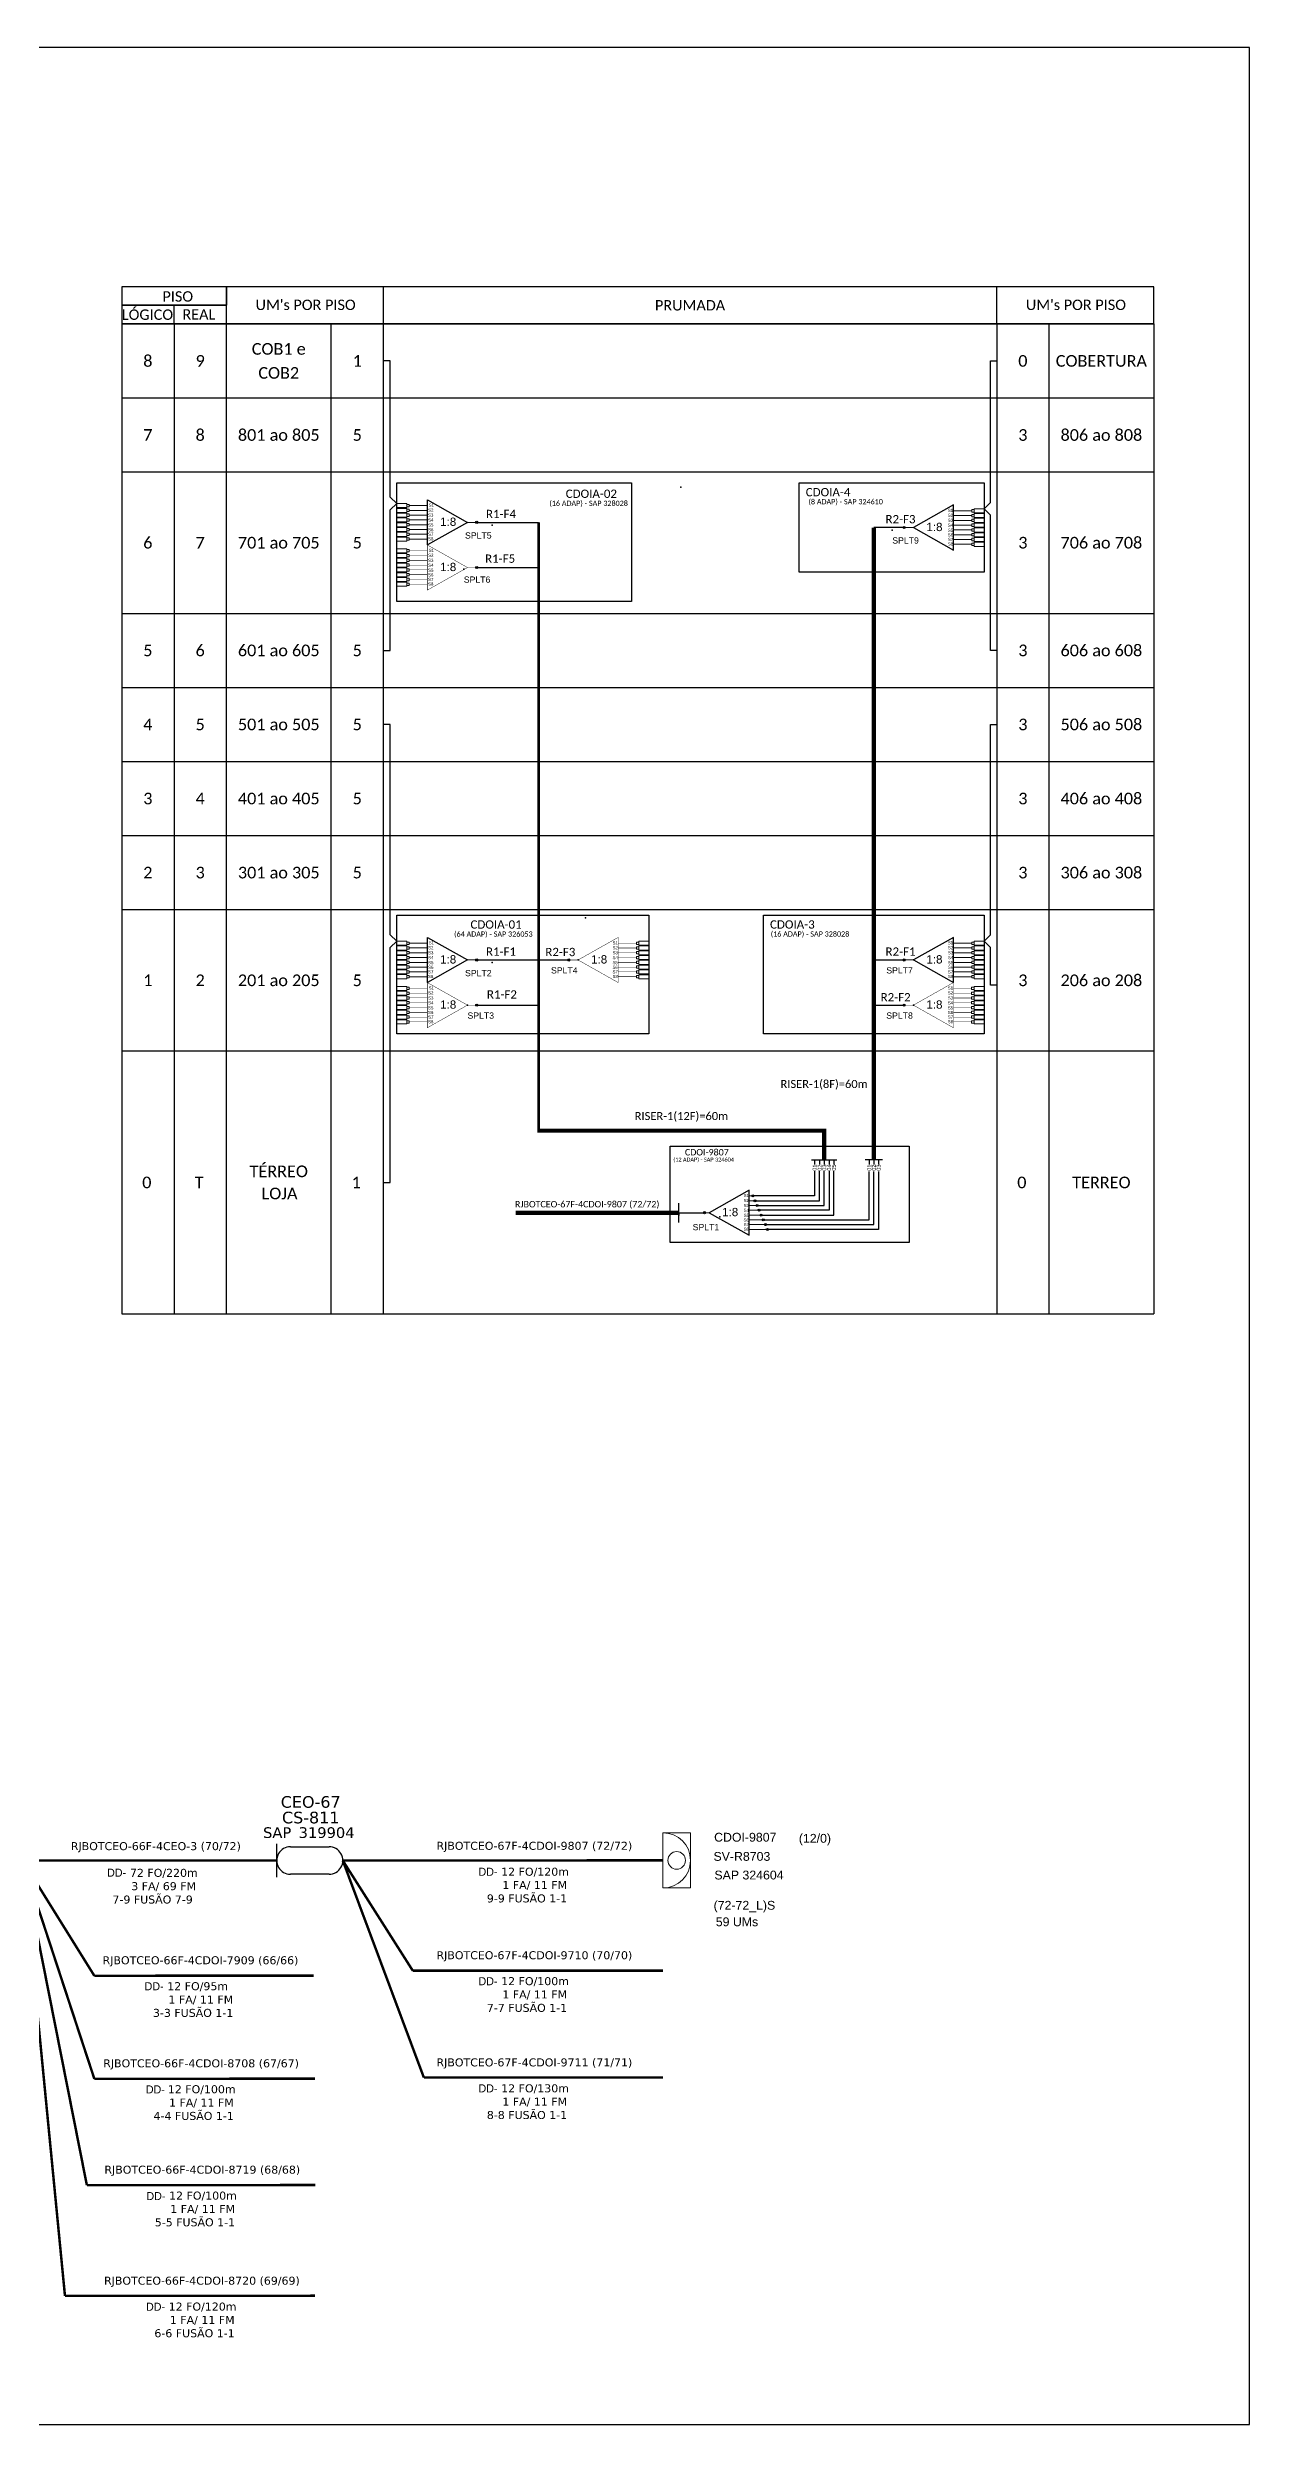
# Model space of a CAD drawing. Header units: millimetres. Extents: x 95 to 933, y 47 to 641.
# Drawn here: x 633 to 933, y 47 to 641 of the extents above; entities that cross this region are included whole.
import ezdxf
from ezdxf.enums import TextEntityAlignment as Align

# ---------------------------------------------------------------- set-up
doc = ezdxf.new("R2010")
doc.units = ezdxf.units.MM
doc.linetypes.add('DASHED', pattern=[0.75, 0.5, -0.25])
doc.layers.add("20.0-LEGENDA DOS CDO'S", color=1, linetype='Continuous', lineweight=0)
doc.layers.add('20.1-CDO_INTERIOR', color=1, linetype='Continuous', lineweight=0)
for name, color, linetype in [('20.4-CEOS', 1, 'Continuous'), ('CAP a instalar', 1, 'Continuous'), ('CD a instalar', 1, 'Continuous'), ('CEOS', 1, 'Continuous')]:
    doc.layers.add(name, color=color, linetype=linetype)
doc.styles.add('ARIAL', font='arial.ttf')
doc.styles.add('siredit', font='verdana.ttf')
doc.styles.add('WMF-Calibri0', font='calibri.ttf')
doc.linetypes.add('RESERVA', pattern='A,0.5,-0.15,["RESERVA",Standard,S=0.18,R=0,X=0,Y=-0.1],-1.3', length=1.95)

# ---------------------------------------------------------------- blocks, each defined once
blk = doc.blocks.new('SPLITTER_')
blk.add_point((0, 0))
at = {"style": 'ARIAL', "flags": 4}
blk.add_attdef('SPLT', (0, -3.26), '', height=1.5, dxfattribs=at)
blk = doc.blocks.new('A$C415C251F')
at = {"color": 3}
blk.add_point((0, 0), dxfattribs=at)
blk = doc.blocks.new('LEG_CDOIA8_C-SPLT_DIR')
at = {"color": 3}
blk.add_blockref('A$C415C251F', (0, 0), dxfattribs=at)
at = {"color": 1, "style": 'WMF-Calibri0', "flags": 4}
blk.add_attdef('CDO', (-26.84, -2.61), '', height=2, dxfattribs=at)
blk.add_attdef('MODELO', text='', height=1.5, dxfattribs=at).set_placement((-22.23, -4.54), align=Align.CENTER)
at = {"style": 'ARIAL', "flags": 4}
blk.add_attdef('SPLITAGEM', text='', height=1.5, dxfattribs=at).set_placement((-18.36, -12.59), align=Align.CENTER)
blk = doc.blocks.new('SPLT_1-8_SC-APC_ESQ')
at = {"color": 3, "lineweight": 0}
for points in [[(2.41, -3.02), (0, -3.02)], [(2.41, -4), (0, -4)], [(2.41, -4.17), (0, -4.17)], [(2.41, -5.16), (0, -5.16)], [(2.41, -5.32), (0, -5.32)], [(2.41, -3.02), (2.41, -4)], [(2.41, -4.17), (2.41, -5.16)], [(2.41, -5.32), (2.41, -6.31)], [(2.99, -3.51), (7.37, -3.51)], [(7.37, -4.66), (2.99, -4.66)], [(2.41, -6.31), (0, -6.31)], [(2.41, -6.48), (0, -6.48)], [(2.41, -7.46), (0, -7.46)], [(2.41, -7.63), (0, -7.63)], [(2.41, -8.62), (0, -8.62)], [(2.41, -8.78), (0, -8.78)], [(2.41, -9.77), (0, -9.77)], [(2.41, -9.94), (0, -9.94)], [(2.41, -10.92), (0, -10.92)], [(2.41, -11.09), (0, -11.09)], [(2.41, -6.48), (2.41, -7.46)], [(2.41, -7.63), (2.41, -8.62)], [(2.41, -8.78), (2.41, -9.77)], [(2.41, -9.94), (2.41, -10.92)], [(2.41, -11.09), (2.41, -12.08)], [(7.37, -5.82), (2.99, -5.82)], [(7.37, -6.97), (2.99, -6.97)], [(7.37, -8.12), (2.99, -8.12)], [(7.37, -9.28), (2.99, -9.28)], [(7.37, -10.43), (2.99, -10.43)], [(2.41, -12.08), (0, -12.08)], [(7.37, -11.58), (2.99, -11.58)]]:
    blk.add_lwpolyline(points, dxfattribs=at)
for points in [[(2.99, -3.22), (2.41, -3.22), (2.41, -3.8), (2.99, -3.8)], [(2.99, -4.38), (2.41, -4.38), (2.41, -4.95), (2.99, -4.95)], [(2.99, -5.53), (2.41, -5.53), (2.41, -6.1), (2.99, -6.1)], [(2.99, -6.68), (2.41, -6.68), (2.41, -7.26), (2.99, -7.26)], [(2.99, -7.84), (2.41, -7.84), (2.41, -8.41), (2.99, -8.41)], [(2.99, -8.99), (2.41, -8.99), (2.41, -9.56), (2.99, -9.56)], [(2.99, -10.14), (2.41, -10.14), (2.41, -10.72), (2.99, -10.72)], [(2.99, -11.3), (2.41, -11.3), (2.41, -11.87), (2.99, -11.87)]]:
    blk.add_lwpolyline(points, close=True, dxfattribs=at)
at = {"color": 1}
blk.add_lwpolyline([(7.37, -2.1), (17.04, -7.55), (7.37, -13), (7.37, -2.1)], dxfattribs=at)
at = {"color": 1, "lineweight": 0}
blk.add_lwpolyline([(17.04, -7.55), (19.26, -7.55)], dxfattribs=at)
at = {"color": 1, "style": 'ARIAL'}
for s, height, p in [('S3', 0.75, (7.55, -6.18)), ('S2', 0.75, (7.56, -4.97)), ('S1', 0.75, (7.7, -3.78)), ('S5', 0.75, (7.55, -8.57)), ('S4', 0.75, (7.55, -7.36)), ('S6', 0.75, (7.55, -9.69)), ('S7', 0.75, (7.55, -10.78)), ('S8', 0.75, (7.55, -11.9)), ('1:8', 2, (10.45, -8.4))]:
    blk.add_text(s, height=height, dxfattribs=at).set_placement(p)
blk = doc.blocks.new('SPLT_1-8_SC-APC')
at = {"color": 1}
blk.add_lwpolyline([(-7.37, -2.1), (-17.04, -7.55), (-7.37, -13), (-7.37, -2.1)], dxfattribs=at)
at = {"color": 3, "lineweight": 0}
for points in [[(-2.99, -3.51), (-7.37, -3.51)], [(-7.37, -4.66), (-2.99, -4.66)], [(-2.41, -3.02), (-2.41, -4)], [(-2.41, -3.02), (0, -3.02)], [(-2.41, -4), (0, -4)], [(-2.41, -4.17), (-2.41, -5.16)], [(-2.41, -4.17), (0, -4.17)], [(-2.41, -5.16), (0, -5.16)], [(-2.41, -5.32), (-2.41, -6.31)], [(-2.41, -5.32), (0, -5.32)], [(-7.37, -5.82), (-2.99, -5.82)], [(-7.37, -6.97), (-2.99, -6.97)], [(-7.37, -8.12), (-2.99, -8.12)], [(-7.37, -9.28), (-2.99, -9.28)], [(-7.37, -10.43), (-2.99, -10.43)], [(-2.41, -6.31), (0, -6.31)], [(-2.41, -6.48), (-2.41, -7.46)], [(-2.41, -6.48), (0, -6.48)], [(-2.41, -7.46), (0, -7.46)], [(-2.41, -7.63), (-2.41, -8.62)], [(-2.41, -7.63), (0, -7.63)], [(-2.41, -8.62), (0, -8.62)], [(-2.41, -8.78), (-2.41, -9.77)], [(-2.41, -8.78), (0, -8.78)], [(-2.41, -9.77), (0, -9.77)], [(-2.41, -9.94), (-2.41, -10.92)], [(-2.41, -9.94), (0, -9.94)], [(-2.41, -10.92), (0, -10.92)], [(-2.41, -11.09), (-2.41, -12.08)], [(-2.41, -11.09), (0, -11.09)], [(-7.37, -11.58), (-2.99, -11.58)], [(-2.41, -12.08), (0, -12.08)]]:
    blk.add_lwpolyline(points, dxfattribs=at)
for points in [[(-2.99, -3.22), (-2.41, -3.22), (-2.41, -3.8), (-2.99, -3.8)], [(-2.99, -4.38), (-2.41, -4.38), (-2.41, -4.95), (-2.99, -4.95)], [(-2.99, -5.53), (-2.41, -5.53), (-2.41, -6.1), (-2.99, -6.1)], [(-2.99, -6.68), (-2.41, -6.68), (-2.41, -7.26), (-2.99, -7.26)], [(-2.99, -7.84), (-2.41, -7.84), (-2.41, -8.41), (-2.99, -8.41)], [(-2.99, -8.99), (-2.41, -8.99), (-2.41, -9.56), (-2.99, -9.56)], [(-2.99, -10.14), (-2.41, -10.14), (-2.41, -10.72), (-2.99, -10.72)], [(-2.99, -11.3), (-2.41, -11.3), (-2.41, -11.87), (-2.99, -11.87)]]:
    blk.add_lwpolyline(points, close=True, dxfattribs=at)
at = {"color": 1, "lineweight": 0}
blk.add_lwpolyline([(-17.04, -7.55), (-19.26, -7.55)], dxfattribs=at)
at = {"color": 1, "style": 'ARIAL'}
for s, height, p in [('S1', 0.75, (-8.74, -3.78)), ('S2', 0.75, (-8.74, -4.97)), ('S3', 0.75, (-8.74, -6.18)), ('1:8', 2, (-13.91, -8.4)), ('S4', 0.75, (-8.74, -7.36)), ('S5', 0.75, (-8.74, -8.57)), ('S6', 0.75, (-8.74, -9.69)), ('S7', 0.75, (-8.74, -10.78)), ('S8', 0.75, (-8.74, -11.9))]:
    blk.add_text(s, height=height, dxfattribs=at).set_placement(p)
blk = doc.blocks.new('SPLT_1-8_SC-APC PLANEJADO')
at = {"color": 30, "linetype": 'DASHED', "ltscale": 2.5, "const_width": 0.1}
blk.add_lwpolyline([(4942.78, -604.33), (4933.11, -609.78), (4942.78, -615.23), (4942.78, -604.33)], dxfattribs=at)
at = {"color": 30, "linetype": 'DASHED', "lineweight": 0, "ltscale": 2.5, "const_width": 0.1}
for points in [[(4947.15, -605.74), (4942.78, -605.74)], [(4942.78, -606.89), (4947.15, -606.89)], [(4933.11, -609.78), (4930.89, -609.78)], [(4942.78, -608.05), (4947.15, -608.05)], [(4942.78, -609.2), (4947.15, -609.2)], [(4942.78, -610.35), (4947.15, -610.35)], [(4942.78, -611.51), (4947.15, -611.51)], [(4942.78, -612.66), (4947.15, -612.66)], [(4942.78, -613.81), (4947.15, -613.81)]]:
    blk.add_lwpolyline(points, dxfattribs=at)
at = {"color": 3, "lineweight": 0}
for points in [[(4947.15, -605.46), (4947.73, -605.46), (4947.73, -606.03), (4947.15, -606.03)], [(4947.15, -606.61), (4947.73, -606.61), (4947.73, -607.18), (4947.15, -607.18)], [(4947.15, -607.76), (4947.73, -607.76), (4947.73, -608.33), (4947.15, -608.33)], [(4947.15, -608.91), (4947.73, -608.91), (4947.73, -609.49), (4947.15, -609.49)], [(4947.15, -610.07), (4947.73, -610.07), (4947.73, -610.64), (4947.15, -610.64)], [(4947.15, -611.22), (4947.73, -611.22), (4947.73, -611.79), (4947.15, -611.79)], [(4947.15, -612.37), (4947.73, -612.37), (4947.73, -612.95), (4947.15, -612.95)], [(4947.15, -613.53), (4947.73, -613.53), (4947.73, -614.1), (4947.15, -614.1)]]:
    blk.add_lwpolyline(points, close=True, dxfattribs=at)
for points in [[(4947.73, -605.25), (4947.73, -606.23)], [(4947.73, -605.25), (4950.15, -605.25)], [(4947.73, -606.23), (4950.15, -606.23)], [(4947.73, -606.4), (4947.73, -607.39)], [(4947.73, -606.4), (4950.15, -606.4)], [(4947.73, -607.39), (4950.15, -607.39)], [(4947.73, -607.55), (4947.73, -608.54)], [(4947.73, -607.55), (4950.15, -607.55)], [(4947.73, -608.54), (4950.15, -608.54)], [(4947.73, -608.71), (4947.73, -609.69)], [(4947.73, -608.71), (4950.15, -608.71)], [(4947.73, -609.69), (4950.15, -609.69)], [(4947.73, -609.86), (4947.73, -610.85)], [(4947.73, -609.86), (4950.15, -609.86)], [(4947.73, -610.85), (4950.15, -610.85)], [(4947.73, -611.01), (4947.73, -612)], [(4947.73, -611.01), (4950.15, -611.01)], [(4947.73, -612), (4950.15, -612)], [(4947.73, -612.17), (4947.73, -613.15)], [(4947.73, -612.17), (4950.15, -612.17)], [(4947.73, -613.15), (4950.15, -613.15)], [(4947.73, -613.32), (4947.73, -614.31)], [(4947.73, -613.32), (4950.15, -613.32)], [(4947.73, -614.31), (4950.15, -614.31)]]:
    blk.add_lwpolyline(points, dxfattribs=at)
at = {"color": 30, "style": 'ARIAL'}
for s, height, p in [('S1', 0.75, (4941.41, -606.01)), ('S2', 0.75, (4941.41, -607.2)), ('1:8', 2, (4936.24, -610.63)), ('S3', 0.75, (4941.41, -608.41)), ('S4', 0.75, (4941.41, -609.59)), ('S5', 0.75, (4941.41, -610.8)), ('S6', 0.75, (4941.41, -611.92)), ('S7', 0.75, (4941.41, -613.02)), ('S8', 0.75, (4941.41, -614.13))]:
    blk.add_text(s, height=height, dxfattribs=at).set_placement(p)
blk = doc.blocks.new('SPLT_1-8_SC-APC PLANEJADO ESQ.')
at = {"color": 3, "lineweight": 0}
for points in [[(4928.02, -633.89), (4925.61, -633.89)], [(4928.02, -634.87), (4925.61, -634.87)], [(4928.02, -635.04), (4925.61, -635.04)], [(4928.02, -633.89), (4928.02, -634.87)], [(4928.02, -635.04), (4928.02, -636.02)], [(4928.02, -636.02), (4925.61, -636.02)], [(4928.02, -636.19), (4925.61, -636.19)], [(4928.02, -637.18), (4925.61, -637.18)], [(4928.02, -637.34), (4925.61, -637.34)], [(4928.02, -638.33), (4925.61, -638.33)], [(4928.02, -638.5), (4925.61, -638.5)], [(4928.02, -639.48), (4925.61, -639.48)], [(4928.02, -639.65), (4925.61, -639.65)], [(4928.02, -640.64), (4925.61, -640.64)], [(4928.02, -640.8), (4925.61, -640.8)], [(4928.02, -636.19), (4928.02, -637.18)], [(4928.02, -637.34), (4928.02, -638.33)], [(4928.02, -638.5), (4928.02, -639.48)], [(4928.02, -639.65), (4928.02, -640.64)], [(4928.02, -640.8), (4928.02, -641.79)], [(4928.02, -641.79), (4925.61, -641.79)], [(4928.02, -641.96), (4925.61, -641.96)], [(4928.02, -642.94), (4925.61, -642.94)], [(4928.02, -641.96), (4928.02, -642.94)]]:
    blk.add_lwpolyline(points, dxfattribs=at)
for points in [[(4928.6, -634.09), (4928.02, -634.09), (4928.02, -634.66), (4928.6, -634.66)], [(4928.6, -635.25), (4928.02, -635.25), (4928.02, -635.82), (4928.6, -635.82)], [(4928.6, -636.4), (4928.02, -636.4), (4928.02, -636.97), (4928.6, -636.97)], [(4928.6, -637.55), (4928.02, -637.55), (4928.02, -638.12), (4928.6, -638.12)], [(4928.6, -638.7), (4928.02, -638.7), (4928.02, -639.28), (4928.6, -639.28)], [(4928.6, -639.86), (4928.02, -639.86), (4928.02, -640.43), (4928.6, -640.43)], [(4928.6, -641.01), (4928.02, -641.01), (4928.02, -641.58), (4928.6, -641.58)], [(4928.6, -642.16), (4928.02, -642.16), (4928.02, -642.74), (4928.6, -642.74)]]:
    blk.add_lwpolyline(points, close=True, dxfattribs=at)
at = {"color": 30, "linetype": 'DASHED', "lineweight": 0, "ltscale": 2.5, "const_width": 0.1}
for points in [[(4928.6, -634.38), (4932.98, -634.38)], [(4932.98, -635.53), (4928.6, -635.53)], [(4932.98, -636.68), (4928.6, -636.68)], [(4932.98, -637.84), (4928.6, -637.84)], [(4932.98, -638.99), (4928.6, -638.99)], [(4932.98, -640.14), (4928.6, -640.14)], [(4932.98, -641.3), (4928.6, -641.3)], [(4942.65, -638.41), (4944.87, -638.41)], [(4932.98, -642.45), (4928.6, -642.45)]]:
    blk.add_lwpolyline(points, dxfattribs=at)
at = {"color": 30, "linetype": 'DASHED', "ltscale": 2.5, "const_width": 0.1}
blk.add_lwpolyline([(4932.98, -632.97), (4942.65, -638.41), (4932.98, -643.86), (4932.98, -632.97)], dxfattribs=at)
at = {"color": 30, "style": 'ARIAL'}
for s, height, p in [('S2', 0.75, (4933.17, -635.83)), ('S1', 0.75, (4933.31, -634.65)), ('S5', 0.75, (4933.16, -639.43)), ('S3', 0.75, (4933.16, -637.05)), ('S4', 0.75, (4933.17, -638.22)), ('S6', 0.75, (4933.16, -640.55)), ('S7', 0.75, (4933.16, -641.65)), ('1:8', 2, (4936.06, -639.27)), ('S8', 0.75, (4933.16, -642.77))]:
    blk.add_text(s, height=height, dxfattribs=at).set_placement(p)
blk = doc.blocks.new('CDOI_INT')
at = {"layer": '20.1-CDO_INTERIOR', "color": 0, "lineweight": 18}
blk.add_lwpolyline([(4.25, -4.25), (4.25, 4.25), (0, 4.25), (0, -4.25)], close=True, dxfattribs=at)
blk.add_circle((2.12, 0), 1.36, dxfattribs=at)
blk.add_arc((0, 0), 4.25, 270, 90, dxfattribs=at)
at = {"layer": "20.0-LEGENDA DOS CDO'S", "color": 0, "style": 'ARIAL'}
for tag, p in [('CDO_N', (-0.08, 10.38)), ('SPLITER_1', (21.18, 10.38)), ('SAP', (-0.08, 6.23)), ('SURVEY', (-0.08, 8.2)), ('SPLITER_2', (21.19, 8.68)), ('1:XX', (5.94, -2.22)), ('UMS', (5.94, -4.24))]:
    blk.add_attdef(tag, p, '', height=1.36, dxfattribs=at)
blk.add_attdef('FIBRAS_UTILIZADAS', text='', height=1.36, dxfattribs=at).set_placement((15.34, 10.38), align=Align.CENTER)

msp = doc.modelspace()

# ---------------------------------------------------------------- hatches: boundary and pattern name
h = msp.add_hatch(color=3)
h.dxf.hatch_style = 1
edge = h.paths.add_edge_path()
edge.add_arc((740.34, 522.51), 0.266, 0, 360)
h = msp.add_hatch(color=3)
h.dxf.hatch_style = 1
edge = h.paths.add_edge_path()
edge.add_arc((847.16, 521.21), 0.266, 0, 360)
h = msp.add_hatch(color=3)
h.dxf.hatch_style = 1
edge = h.paths.add_edge_path()
edge.add_arc((740.34, 511.21), 0.266, 0, 360)
h = msp.add_hatch(color=3)
h.dxf.hatch_style = 1
edge = h.paths.add_edge_path()
edge.add_arc((740.34, 413.15), 0.266, 0, 360)
h = msp.add_hatch(color=3)
h.dxf.hatch_style = 1
edge = h.paths.add_edge_path()
edge.add_arc((763.37, 413.15), 0.266, 0, 360)
h = msp.add_hatch(color=3)
h.dxf.hatch_style = 1
edge = h.paths.add_edge_path()
edge.add_arc((847.16, 413.15), 0.266, 0, 360)
h = msp.add_hatch(color=3)
h.dxf.hatch_style = 1
edge = h.paths.add_edge_path()
edge.add_arc((847.16, 413.15), 0.266, 0, 360)
h = msp.add_hatch(color=3)
h.dxf.hatch_style = 1
edge = h.paths.add_edge_path()
edge.add_arc((740.34, 401.85), 0.266, 0, 360)
h = msp.add_hatch(color=3)
h.dxf.hatch_style = 1
edge = h.paths.add_edge_path()
edge.add_arc((847.16, 401.85), 0.266, 0, 360)
h = msp.add_hatch(color=3)
h.dxf.hatch_style = 1
edge = h.paths.add_edge_path()
edge.add_arc((809.37, 354.17), 0.251, 0, 360)
h = msp.add_hatch(color=3)
h.dxf.hatch_style = 1
edge = h.paths.add_edge_path()
edge.add_arc((809.88, 352.98), 0.251, 0, 360)
h = msp.add_hatch(color=3)
h.dxf.hatch_style = 1
edge = h.paths.add_edge_path()
edge.add_arc((810.4, 351.78), 0.251, 0, 360)
h = msp.add_hatch(color=3)
h.dxf.hatch_style = 1
edge = h.paths.add_edge_path()
edge.add_arc((810.92, 350.59), 0.251, 0, 360)
h = msp.add_hatch(color=3)
h.dxf.hatch_style = 1
edge = h.paths.add_edge_path()
edge.add_arc((797.28, 349.99), 0.266, 0, 360)
h = msp.add_hatch(color=3)
h.dxf.hatch_style = 1
edge = h.paths.add_edge_path()
edge.add_arc((811.44, 349.39), 0.251, 0, 360)
h = msp.add_hatch(color=3)
h.dxf.hatch_style = 1
edge = h.paths.add_edge_path()
edge.add_arc((811.96, 348.2), 0.251, 0, 360)
h = msp.add_hatch(color=3)
h.dxf.hatch_style = 1
edge = h.paths.add_edge_path()
edge.add_arc((812.48, 347), 0.251, 0, 360)
h = msp.add_hatch(color=3)
h.dxf.hatch_style = 1
edge = h.paths.add_edge_path()
edge.add_arc((812.99, 345.81), 0.251, 0, 360)

# ---------------------------------------------------------------- linework, layer by layer
for p, q in [((651.63, 572.1), (651.63, 324.71)), ((677.79, 572.1), (870.28, 572.1)), ((651.63, 390.4), (909.52, 390.4)), ((651.63, 324.71), (909.52, 324.71))]:
    msp.add_line(p, q)
at = {"color": 6}
msp.add_line((839.58, 413.15), (847.16, 413.15), dxfattribs=at)
for points in [[(94.87, 47.16), (933.44, 47.16), (933.44, 641.16), (94.87, 641.16), (94.87, 47.16)], [(664.71, 572.1), (664.71, 576.75)], [(677.79, 572.1), (909.52, 572.1), (909.52, 581.4), (677.79, 581.4), (677.79, 581.4), (677.79, 576.75)], [(717.04, 572.1), (717.04, 581.4)], [(870.28, 572.1), (870.28, 581.4)], [(651.63, 572.1), (909.52, 572.1)], [(651.63, 572.1), (909.52, 572.1)], [(909.52, 572.1), (651.63, 572.1)], [(909.52, 572.1), (651.63, 572.1)], [(651.63, 572.1), (909.52, 572.1)], [(651.63, 572.1), (909.52, 572.1)], [(664.71, 572.1), (664.71, 324.71)], [(677.79, 324.71), (677.79, 572.1)], [(703.96, 324.71), (703.96, 572.1)], [(717.04, 324.71), (717.04, 572.1)], [(870.28, 572.1), (870.28, 324.71)], [(883.36, 324.71), (883.36, 572.1)], [(909.52, 572.1), (909.52, 324.71)], [(651.63, 553.59), (909.52, 553.59)], [(651.63, 535.09), (909.52, 535.09)], [(651.63, 535.09), (909.52, 535.09)], [(651.63, 535.09), (909.52, 535.09)], [(651.63, 535.09), (909.52, 535.09)], [(651.63, 499.76), (909.52, 499.76)], [(651.63, 481.25), (909.52, 481.25)], [(651.63, 462.74), (909.52, 462.74)], [(651.63, 444.24), (909.52, 444.24)], [(651.63, 425.73), (909.52, 425.73)], [(790.88, 349.99), (790.88, 349.29)]]:
    msp.add_lwpolyline(points)
at = {"color": 0}
for points in [[(651.63, 576.75), (677.79, 576.75), (677.79, 581.4), (651.63, 581.4)], [(651.63, 572.1), (677.79, 572.1), (677.79, 576.75), (651.63, 576.75)]]:
    msp.add_lwpolyline(points, close=True, dxfattribs=at)
at = {"color": 3}
for points in [[(717.04, 490.5), (718.75, 490.5), (718.75, 525.64), (720.37, 527.2), (718.75, 528.76), (718.74, 562.85), (717.03, 562.85)], [(870.46, 490.5), (868.75, 490.5), (868.75, 524.34), (867.13, 525.9), (868.75, 527.47), (868.75, 562.85), (870.28, 562.85)], [(717.04, 357.55), (718.75, 357.55), (718.75, 416.28), (720.37, 417.84), (718.75, 419.41), (718.74, 472), (717.03, 471.99)], [(870.28, 406.87), (868.75, 406.87), (868.75, 416.28), (867.13, 417.84), (868.75, 419.41), (868.76, 472), (870.47, 471.99)], [(790.88, 349.99), (797.28, 349.99), (797.28, 349.99)]]:
    msp.add_lwpolyline(points, dxfattribs=at)
at = {"color": 1}
for points in [[(720.37, 532.37), (778.99, 532.37), (778.99, 502.72), (720.37, 502.72)], [(820.96, 532.37), (867.13, 532.37), (867.13, 510.02), (820.96, 510.02)], [(720.37, 424.33), (783.34, 424.33), (783.34, 394.69), (720.37, 394.69)], [(812.04, 424.33), (867.13, 424.33), (867.13, 394.69), (812.04, 394.69)], [(788.66, 366.63), (848.37, 366.63), (848.37, 342.52), (788.66, 342.52)]]:
    msp.add_lwpolyline(points, close=True, dxfattribs=at)
at = {"color": 5}
msp.add_lwpolyline([(827.17, 363.16, 1.04, 1.04, 0), (827.17, 370.48, 1.04, 1.04, 0), (755.8, 370.48, 0.691, 0.691, 0), (755.8, 522.51, 0.691, 0.691, 0)], format="xyseb", dxfattribs=at)
for points in [[(740.34, 522.51), (755.8, 522.51)], [(740.34, 413.15), (755.8, 413.15)], [(824.01, 363.16), (830.34, 363.16)], [(824.79, 363.16), (824.79, 362.02)], [(828.38, 363.16), (828.38, 362.02)], [(824.79, 360.34), (824.79, 354.17), (809.37, 354.17)], [(828.38, 360.34), (828.38, 350.58), (810.4, 350.58)]]:
    msp.add_lwpolyline(points, dxfattribs=at)
at = {"color": 6, "const_width": 1.04}
msp.add_lwpolyline([(839.58, 363.16), (839.58, 521.21)], dxfattribs=at)
at = {"color": 6}
for points in [[(847.16, 521.21), (839.58, 521.21)], [(841.75, 363.16), (837.41, 363.16)], [(838.38, 363.16), (838.38, 362)], [(839.58, 363.16), (839.58, 362)], [(840.78, 363.16), (840.78, 362)], [(811.96, 348.2), (838.38, 348.2), (838.38, 360.31)], [(840.78, 360.31), (840.78, 345.8), (812.48, 345.8)]]:
    msp.add_lwpolyline(points, dxfattribs=at)
at = {"color": 8, "linetype": 'RESERVA', "ltscale": 3.5}
for points in [[(740.34, 511.21), (755.8, 511.21)], [(755.8, 413.15), (763.37, 413.15)], [(740.34, 401.85), (755.8, 401.85)], [(839.58, 401.85), (847.16, 401.85)], [(825.99, 363.16), (825.99, 362.02)], [(827.18, 363.16), (827.18, 362.02)], [(829.58, 363.16), (829.58, 362.02)], [(809.88, 352.98), (825.99, 352.98), (825.99, 360.34)], [(810.4, 351.78), (827.18, 351.78), (827.18, 360.34)], [(811.44, 349.39), (829.58, 349.38), (829.58, 360.34)], [(812.48, 347), (839.58, 347), (839.58, 360.31)]]:
    msp.add_lwpolyline(points, dxfattribs=at)
at = {"color": 1}
for points in [[(867.13, 394.69), (867.13, 394.69), (867.13, 394.69), (812.04, 394.69), (812.04, 421.13), (812.04, 421.13)], [(790.88, 347.5), (790.88, 352.39)], [(808.46, 355.64), (798.43, 349.99), (808.46, 344.34), (808.46, 355.64)]]:
    msp.add_lwpolyline(points, dxfattribs=at)
at = {"color": 1, "const_width": 1.04}
msp.add_lwpolyline([(750.07, 349.95), (790.88, 349.94)], dxfattribs=at)
at = {"color": 7, "lineweight": 0}
for points in [[(809.37, 354.17), (808.46, 354.17)], [(808.46, 352.98), (809.88, 352.98)], [(808.46, 351.78), (810.4, 351.78)], [(808.46, 350.59), (810.92, 350.59)], [(808.46, 349.39), (811.44, 349.39)], [(808.46, 348.2), (811.96, 348.2)], [(808.46, 347), (812.48, 347)], [(808.46, 345.81), (812.99, 345.81)]]:
    msp.add_lwpolyline(points, dxfattribs=at)
at = {"color": 1, "lineweight": 0}
msp.add_lwpolyline([(798.43, 349.99), (796.13, 349.99)], dxfattribs=at)
at = {"color": 3}
for centre, radius in [((740.34, 522.51), 0.266), ((847.16, 521.21), 0.266), ((740.34, 511.21), 0.266), ((740.34, 413.15), 0.266), ((763.37, 413.15), 0.266), ((847.16, 413.15), 0.266), ((847.16, 413.15), 0.266), ((740.34, 401.85), 0.266), ((847.16, 401.85), 0.266), ((809.37, 354.17), 0.251), ((809.88, 352.98), 0.251), ((810.4, 351.78), 0.251), ((810.92, 350.59), 0.251), ((797.28, 349.99), 0.266), ((811.44, 349.39), 0.251), ((811.96, 348.2), 0.251), ((812.48, 347), 0.251), ((812.99, 345.81), 0.251)]:
    msp.add_circle(centre, radius, dxfattribs=at)
at = {"layer": '20.4-CEOS', "color": 5}
for p, q in [((690.38, 183.95), (690.38, 192.24)), ((693.81, 191.53), (703.45, 191.53)), ((703.45, 184.66), (693.81, 184.66))]:
    msp.add_line(p, q, dxfattribs=at)
for centre, major_axis, start_param, end_param in [((693.81, 188.09), (2.43, 2.43), 0.785398, 3.926991), ((703.45, 188.09), (-2.43, 2.43), 2.356194, 5.497787)]:
    msp.add_ellipse(centre, major_axis=major_axis, ratio=1, start_param=start_param, end_param=end_param, dxfattribs=at)
at = {"layer": 'CAP a instalar', "color": 8, "ltscale": 7, "const_width": 0.622}
for points in [[(626.88, 188.09), (644.8, 159.29)], [(626.88, 188.09), (644.8, 133.54)], [(626.88, 188.09), (642.93, 106.96)], [(626.88, 188.09), (637.46, 79.3)], [(706.88, 188.09), (724.38, 160.55)], [(706.88, 188.09), (727.14, 133.85)], [(724.38, 160.55), (786.88, 160.58)], [(644.8, 159.29), (699.61, 159.32)], [(644.8, 133.54), (699.92, 133.57)], [(727.14, 133.85), (786.88, 133.88)], [(642.93, 106.96), (700.06, 106.99)], [(637.46, 79.3), (699.96, 79.33)]]:
    msp.add_lwpolyline(points, dxfattribs=at)
at = {"layer": 'CAP a instalar', "color": 7, "ltscale": 7, "const_width": 0.622}
msp.add_lwpolyline([(626.88, 188.09), (690.38, 188.09)], dxfattribs=at)
at = {"layer": 'CAP a instalar', "color": 1, "ltscale": 7, "const_width": 0.622}
msp.add_lwpolyline([(706.88, 188.09), (786.88, 188.13)], dxfattribs=at)

# ---------------------------------------------------------------- block references
at = {"color": 3}
ref = msp.add_blockref('LEG_CDOIA8_C-SPLT_DIR', (791.36, 531.32), dxfattribs=dict(at, xscale=1.036800000000085, yscale=1.036800000000085, zscale=1.036799999999822))
ref.add_attrib('CDO', 'CDOIA-02', (762.59, 528.62), dxfattribs={"color": 1, "height": 2.074, "style": 'WMF-Calibri0'})
ref.add_attrib('MODELO', '(16 ADAP) - SAP 328028', dxfattribs={"color": 1, "height": 1.296, "style": 'WMF-Calibri0'}).set_placement((768.31, 526.62), align=Align.CENTER)
for name, p, xscale, yscale, zscale in [('SPLT_1-8_SC-APC_ESQ', (720.37, 530.33), 1.036800000000085, 1.036800000000085, 1.0368), ('SPLT_1-8_SC-APC PLANEJADO ESQ.', (-4386.5, 1173.12), 1.036800000000084, 1.036800000000084, 1.036800000000084), ('SPLT_1-8_SC-APC_ESQ', (720.37, 420.97), 1.036800000000085, 1.036800000000085, 1.0368), ('SPLT_1-8_SC-APC PLANEJADO', (-4348.97, 1045.36), 1.036799999999857, 1.036800000000085, 1.036800000000084), ('SPLT_1-8_SC-APC PLANEJADO ESQ.', (-4386.5, 1063.76), 1.036800000000084, 1.036800000000084, 1.036800000000084), ('SPLT_1-8_SC-APC PLANEJADO', (-4265.19, 1034.07), 1.036799999999857, 1.036800000000085, 1.036800000000084)]:
    msp.add_blockref(name, p, dxfattribs=dict(xscale=xscale, yscale=yscale, zscale=zscale))
at = {"color": 3, "yscale": 1.036800000000085}
for p, xscale, zscale in [((867.13, 529.03), 1.036800000000085, 1.036799999999822), ((867.13, 420.97), 1.036799999999857, 1.036800000000084), ((867.13, 420.97), 1.036799999999857, 1.036799999999822)]:
    msp.add_blockref('SPLT_1-8_SC-APC', p, dxfattribs=dict(at, xscale=xscale, zscale=zscale))
ref = msp.add_blockref('SPLITTER_', (744.2, 521.83), dxfattribs=dict(xscale=-1.036800000000085, yscale=1.036800000000085, zscale=1.0368))
ref.add_attrib('SPLT', 'SPLT5', (737.43, 518.45), dxfattribs={"height": 1.555, "style": 'ARIAL'})
ref = msp.add_blockref('SPLITTER_', (844.19, 520.58), dxfattribs=dict(xscale=1.036800000000085, yscale=1.036800000000085, zscale=1.036799999999822))
ref.add_attrib('SPLT', 'SPLT9', (844.19, 517.2), dxfattribs={"height": 1.555, "style": 'ARIAL'})
ref = msp.add_blockref('SPLITTER_', (737.12, 510.8), dxfattribs=dict(xscale=1.036800000000084, yscale=1.036800000000084, zscale=1.036800000000084))
ref.add_attrib('SPLT', 'SPLT6', (737.12, 507.42), dxfattribs={"height": 1.555, "style": 'ARIAL'})
at = {"color": 3}
ref = msp.add_blockref('LEG_CDOIA8_C-SPLT_DIR', (767.56, 423.67), dxfattribs=dict(at, xscale=1.036800000000085, yscale=1.036800000000085, zscale=1.036799999999822))
ref.add_attrib('CDO', 'CDOIA-01', (738.79, 420.97), dxfattribs={"color": 1, "height": 2.074, "style": 'WMF-Calibri0'})
ref.add_attrib('MODELO', '(64 ADAP) - SAP 326053', dxfattribs={"color": 1, "height": 1.296, "style": 'WMF-Calibri0'}).set_placement((744.51, 418.97), align=Align.CENTER)
ref = msp.add_blockref('SPLITTER_', (744.2, 412.47), dxfattribs=dict(xscale=-1.036800000000085, yscale=1.036800000000085, zscale=1.0368))
ref.add_attrib('SPLT', 'SPLT2', (737.43, 409.09), dxfattribs={"height": 1.555, "style": 'ARIAL'})
ref = msp.add_blockref('SPLITTER_', (765.68, 413.15), dxfattribs=dict(xscale=-1.036799999999857, yscale=1.036800000000085, zscale=1.036800000000084))
ref.add_attrib('SPLT', 'SPLT4', (758.91, 409.77), dxfattribs={"height": 1.555, "style": 'ARIAL'})
ref = msp.add_blockref('SPLITTER_', (849.46, 413.15), dxfattribs=dict(xscale=-1.036799999999857, yscale=1.036800000000085, zscale=1.036800000000084))
ref.add_attrib('SPLT', 'SPLT7', (842.69, 409.77), dxfattribs={"height": 1.555, "style": 'ARIAL'})
ref = msp.add_blockref('SPLITTER_', (738.04, 401.85), dxfattribs=dict(xscale=1.036800000000084, yscale=1.036800000000084, zscale=1.036800000000084))
ref.add_attrib('SPLT', 'SPLT3', (738.04, 398.47), dxfattribs={"height": 1.555, "style": 'ARIAL'})
ref = msp.add_blockref('SPLITTER_', (849.46, 401.85), dxfattribs=dict(xscale=-1.036799999999857, yscale=1.036800000000085, zscale=1.036800000000084))
ref.add_attrib('SPLT', 'SPLT8', (842.69, 398.47), dxfattribs={"height": 1.555, "style": 'ARIAL'})
ref = msp.add_blockref('SPLITTER_', (801.08, 348.99), dxfattribs=dict(xscale=-1.036800000000385, yscale=1.036799999999207, zscale=1.03680000000015))
ref.add_attrib('SPLT', 'SPLT1', (794.31, 345.61), dxfattribs={"height": 1.555, "style": 'ARIAL'})
at = {"layer": 'CAP a instalar', "color": 1, "ltscale": 7}
ref = msp.add_blockref('CDOI_INT', (786.88, 188.13), dxfattribs=dict(at, xscale=1.620555006646706, yscale=1.620555006646706, zscale=1.620555006646706))
ref.add_attrib('CDO_N', 'CDOI-9807', (799.67, 192.81), dxfattribs={"layer": "20.0-LEGENDA DOS CDO'S", "color": 0, "height": 2.204, "style": 'ARIAL'})
ref.add_attrib('FIBRAS_UTILIZADAS', '(12/0)', dxfattribs={"layer": "20.0-LEGENDA DOS CDO'S", "color": 0, "height": 2.204, "style": 'ARIAL'}).set_placement((824.86, 192.54), align=Align.CENTER)
ref.add_attrib('SURVEY', 'SV-R8703', (799.51, 188.02), dxfattribs={"layer": "20.0-LEGENDA DOS CDO'S", "color": 0, "height": 2.204, "style": 'ARIAL'})
ref.add_attrib('SAP', 'SAP 324604', (799.74, 183.36), dxfattribs={"layer": "20.0-LEGENDA DOS CDO'S", "color": 0, "height": 2.204, "style": 'ARIAL'})
ref.add_attrib('1:XX', '(72-72_L)S', (799.54, 175.8), dxfattribs={"layer": "20.0-LEGENDA DOS CDO'S", "color": 0, "height": 2.204, "style": 'ARIAL'})
ref.add_attrib('UMS', '59 UMs', (800.08, 171.67), dxfattribs={"layer": "20.0-LEGENDA DOS CDO'S", "color": 0, "height": 2.204, "style": 'ARIAL'})

# ---------------------------------------------------------------- texts
at = {"color": 0, "style": 'WMF-Calibri0'}
for s, height, p in [('  LÓGICO', 2.6, (649.84, 573.11)), ('     PISO', 2.6, (657.24, 577.66)), ("UM's POR PISO", 2.5999, (685.09, 575.56)), ("UM's POR PISO", 2.5999, (877.57, 575.56)), ('    REAL', 2.6, (663.14, 573.17))]:
    msp.add_text(s, height=height, dxfattribs=at).set_placement(p)
msp.add_text('PRUMADA', height=2.6, dxfattribs=at).set_placement((793.66, 576.75), align=Align.MIDDLE_CENTER)
at = {"color": 7, "linetype": 'Continuous', "style": 'WMF-Calibri0'}
for s, height, p in [('8', 2.91, (658.17, 562.85)), ('9', 2.91, (671.25, 562.85)), ('COB1 e', 2.911, (690.88, 565.85)), ('1', 2.91, (710.5, 562.85)), ('0', 2.91, (876.82, 562.85)), ('COBERTURA', 2.911, (896.44, 562.85)), ('COB2', 2.911, (690.88, 559.85)), ('7', 2.91, (658.17, 544.34)), ('8', 2.91, (671.25, 544.34)), ('801 ao 805', 2.911, (690.88, 544.34)), ('5', 2.91, (710.5, 544.34)), ('3', 2.91, (876.82, 544.34)), ('806 ao 808', 2.911, (896.44, 544.34)), ('6', 2.91, (658.17, 517.42)), ('7', 2.91, (671.25, 517.42)), ('701 ao 705', 2.911, (690.88, 517.42)), ('5', 2.91, (710.5, 517.42)), ('3', 2.91, (876.82, 517.42)), ('706 ao 708', 2.911, (896.44, 517.42)), ('5', 2.91, (658.17, 490.5)), ('6', 2.91, (671.25, 490.5)), ('601 ao 605', 2.911, (690.88, 490.5)), ('5', 2.91, (710.5, 490.5)), ('3', 2.91, (876.82, 490.5)), ('606 ao 608', 2.911, (896.44, 490.5)), ('4', 2.91, (658.17, 472)), ('5', 2.91, (671.25, 472)), ('501 ao 505', 2.911, (690.88, 472)), ('5', 2.91, (710.5, 472)), ('3', 2.91, (876.82, 472)), ('506 ao 508', 2.911, (896.44, 472)), ('3', 2.91, (658.17, 453.49)), ('4', 2.91, (671.25, 453.49)), ('401 ao 405', 2.911, (690.88, 453.49)), ('5', 2.91, (710.5, 453.49)), ('3', 2.91, (876.82, 453.49)), ('406 ao 408', 2.911, (896.44, 453.49)), ('2', 2.91, (658.17, 434.98)), ('3', 2.91, (671.25, 434.98)), ('301 ao 305', 2.911, (690.88, 434.98)), ('5', 2.91, (710.5, 434.98)), ('3', 2.91, (876.82, 434.98)), ('306 ao 308', 2.911, (896.44, 434.98)), ('1', 2.91, (658.17, 408.06)), ('2', 2.91, (671.25, 408.06)), ('201 ao 205', 2.911, (690.88, 408.06)), ('5', 2.91, (710.5, 408.06)), ('3', 2.91, (876.82, 408.06)), ('206 ao 208', 2.911, (896.44, 408.06)), ('TÉRREO', 2.911, (690.88, 360.32)), ('0', 2.91, (657.91, 357.55)), ('T', 2.91, (671, 357.55)), ('1', 2.91, (710.24, 357.55)), ('0', 2.91, (876.56, 357.55)), ('TERREO', 2.911, (896.44, 357.55)), ('LOJA', 2.911, (691.08, 354.79))]:
    msp.add_text(s, height=height, dxfattribs=at).set_placement(p, align=Align.MIDDLE_CENTER)
at = {"color": 1}
for s, height, style, p in [('CDOIA-4', 2.074, 'WMF-Calibri0', (822.56, 529.01)), ('CDOIA-3', 2.074, 'WMF-Calibri0', (813.64, 420.98)), ('CDOI-9807', 1.6, 'WMF-Calibri0', (792.37, 364.29)), ('RJBOTCEO-67F-4CDOI-9807 (72/72)', 1.6, 'WMF-Calibri0', (749.9, 351.31)), ('1:8', 2.074, 'ARIAL', (801.67, 349.11)), ('S1', 0.778, 'ARIAL', (807.04, 353.89)), ('S2', 0.778, 'ARIAL', (807.04, 352.66)), ('S3', 0.778, 'ARIAL', (807.04, 351.41)), ('S4', 0.778, 'ARIAL', (807.04, 350.19)), ('S5', 0.778, 'ARIAL', (807.04, 348.93)), ('S6', 0.778, 'ARIAL', (807.04, 347.77)), ('S7', 0.778, 'ARIAL', (807.04, 346.63)), ('S8', 0.778, 'ARIAL', (807.04, 345.47))]:
    msp.add_text(s, height=height, dxfattribs=dict(at, style=style)).set_placement(p)
at = {"color": 5, "style": 'WMF-Calibri0'}
for s, p in [('R1-F4', (742.66, 523.56)), ('R1-F5', (742.44, 512.4)), ('R1-F1', (742.66, 414.2)), ('R2-F3', (757.49, 414.1)), ('R1-F2', (742.89, 403.49))]:
    msp.add_text(s, height=2.074, dxfattribs=at).set_placement(p)
at = {"color": 1, "style": 'WMF-Calibri0'}
for s, height, p in [('(8 ADAP) - SAP 324610', 1.296, (832.55, 527.02)), ('(16 ADAP) - SAP 328028', 1.296, (823.63, 418.99)), ('(12 ADAP) - SAP 324604', 1, (797.05, 362.75))]:
    msp.add_text(s, height=height, dxfattribs=at).set_placement(p, align=Align.CENTER)
at = {"color": 6, "style": 'WMF-Calibri0'}
for s, p in [('R2-F3', (842.49, 522.26)), ('R2-F1', (842.49, 414.2)), ('R2-F2', (841.27, 402.8))]:
    msp.add_text(s, height=2.074, dxfattribs=at).set_placement(p)
msp.add_text('RISER-1(8F)=60m', height=2, dxfattribs=at).set_placement((827.14, 382.15), align=Align.MIDDLE_CENTER)
at = {"color": 5, "style": 'WMF-Calibri0'}
msp.add_text('RISER-1(12F)=60m', height=2, dxfattribs=at).set_placement((791.49, 374.14), align=Align.MIDDLE_CENTER)
at = {"style": 'ARIAL'}
for s, p in [('01', (824.78, 361.25)), ('02', (826.05, 361.25)), ('03', (827.2, 361.25)), ('04', (828.4, 361.25)), ('05', (829.6, 361.25)), ('01', (838.45, 361.25)), ('02', (839.59, 361.25)), ('03', (840.79, 361.25))]:
    msp.add_text(s, height=1, rotation=90, dxfattribs=at).set_placement(p, align=Align.MIDDLE_CENTER)
at = {"color": 7, "linetype": 'Continuous', "insert": (631.91, 189.35), "char_height": 2, "width": 62.2582, "attachment_point": 1}
msp.add_mtext('{\\fVerdana|b0|i0|c0|p34;\\P\\pi21.7907;72 FO/220m\\P\\pi22.1187;3 FA/ 69 FM\\P\\pi17.4107;7-9 FUSÃO 7-9}', dxfattribs=at)
at = {"color": 1, "linetype": 'Continuous', "insert": (723.79, 189.63), "char_height": 2, "width": 62.2582, "attachment_point": 1}
msp.add_mtext('{\\fVerdana|b0|i0|c0|p34;\\P\\pi22.6667;12 FO/120m\\P\\pi22.96;1 FA/ 11 FM\\P\\pi19.0893;9-9 FUSÃO 1-1}', dxfattribs=at)
at = {"color": 8, "linetype": 'Continuous', "char_height": 2, "width": 62.2582, "attachment_point": 1}
for s, insert in [('{\\fVerdana|b0|i0|c0|p34;\\P\\pi22.6667;12 FO/95m\\P\\pi22.96;1 FA/ 11 FM\\P\\pi19.0893;3-3 FUSÃO 1-1}', (640.36, 161.02)), ('{\\fVerdana|b0|i0|c0|p34;\\P\\pi22.6667;12 FO/100m\\P\\pi22.96;1 FA/ 11 FM\\P\\pi19.0893;7-7 FUSÃO 1-1}', (723.79, 162.28)), ('{\\fVerdana|b0|i0|c0|p34;\\P\\pi22.6667;12 FO/100m\\P\\pi22.96;1 FA/ 11 FM\\P\\pi19.0893;4-4 FUSÃO 1-1}', (640.5, 135.27)), ('{\\fVerdana|b0|i0|c0|p34;\\P\\pi22.6667;12 FO/130m\\P\\pi22.96;1 FA/ 11 FM\\P\\pi19.0893;8-8 FUSÃO 1-1}', (723.79, 135.5)), ('{\\fVerdana|b0|i0|c0|p34;\\P\\pi22.6667;12 FO/100m\\P\\pi22.96;1 FA/ 11 FM\\P\\pi19.0893;5-5 FUSÃO 1-1}', (640.81, 108.69)), ('{\\fVerdana|b0|i0|c0|p34;\\P\\pi22.6667;12 FO/120m\\P\\pi22.96;1 FA/ 11 FM\\P\\pi19.0893;6-6 FUSÃO 1-1}', (640.71, 80.96))]:
    msp.add_mtext(s, dxfattribs=dict(at, insert=insert))
at = {"layer": '20.4-CEOS', "color": 5, "style": 'siredit'}
for tag, text, p in [('CEO-67', 'CEOSXXX', (698.87, 204.19)), ('CS-811', 'CS-XXXX', (698.87, 200.29))]:
    msp.add_attdef(tag, text=text, height=2.91, dxfattribs=at).set_placement(p, align=Align.TOP_CENTER)
at = {"layer": 'CD a instalar', "color": 7, "linetype": 'Continuous', "char_height": 2, "attachment_point": 1}
for s, insert, width in [('{\\fVerdana|b0|i0|c0|p34;\\P\\pi9.08813;RJBOTCEO-66F-4CEO-3 (70/72)}', (629.83, 196.02), 62.2582), ('DD-', (647.98, 186.06), 17.2508)]:
    msp.add_mtext(s, dxfattribs=dict(at, insert=insert, width=width))
at = {"layer": 'CD a instalar', "color": 1, "linetype": 'Continuous', "char_height": 2, "attachment_point": 1}
for s, insert, width in [('{\\fVerdana|b0|i0|c0|p34;\\P\\pi5.696;RJBOTCEO-67F-4CDOI-9807 (72/72)}', (724.59, 196.11), 62.2582), ('DD-', (740.79, 186.28), 17.2508)]:
    msp.add_mtext(s, dxfattribs=dict(at, insert=insert, width=width))
at = {"layer": 'CD a instalar', "color": 8, "linetype": 'Continuous', "char_height": 2, "attachment_point": 1}
for s, insert, width in [('{\\fVerdana|b0|i0|c0|p34;\\P\\pi5.696;RJBOTCEO-66F-4CDOI-7909 (66/66)}', (641.16, 167.5), 62.2582), ('{\\fVerdana|b0|i0|c0|p34;\\P\\pi5.696;RJBOTCEO-67F-4CDOI-9710 (70/70)}', (724.59, 168.76), 62.2582), ('DD-', (657.36, 157.67), 17.2508), ('DD-', (740.79, 158.93), 17.2508), ('{\\fVerdana|b0|i0|c0|p34;\\P\\pi5.696;RJBOTCEO-66F-4CDOI-8708 (67/67)}', (641.31, 141.75), 62.2582), ('{\\fVerdana|b0|i0|c0|p34;\\P\\pi5.696;RJBOTCEO-67F-4CDOI-9711 (71/71)}', (724.59, 141.98), 62.2582), ('DD-', (657.67, 131.89), 17.2508), ('DD-', (740.79, 132.15), 17.2508), ('{\\fVerdana|b0|i0|c0|p34;\\P\\pi5.696;RJBOTCEO-66F-4CDOI-8719 (68/68)}', (641.61, 115.17), 62.2582), ('DD-', (657.81, 105.24), 17.2508), ('{\\fVerdana|b0|i0|c0|p34;\\P\\pi5.696;RJBOTCEO-66F-4CDOI-8720 (69/69)}', (641.52, 87.43), 62.2582), ('DD-', (657.71, 77.58), 17.2508)]:
    msp.add_mtext(s, dxfattribs=dict(at, insert=insert, width=width))
at = {"layer": 'CEOS', "color": 5, "style": 'siredit'}
for tag, p in [('SAP', (690.48, 195.07)), ('319904', (702.83, 195.07))]:
    msp.add_attdef(tag, text='', height=2.67, dxfattribs=at).set_placement(p, align=Align.MIDDLE_CENTER)

doc.saveas('drawing.dxf')
